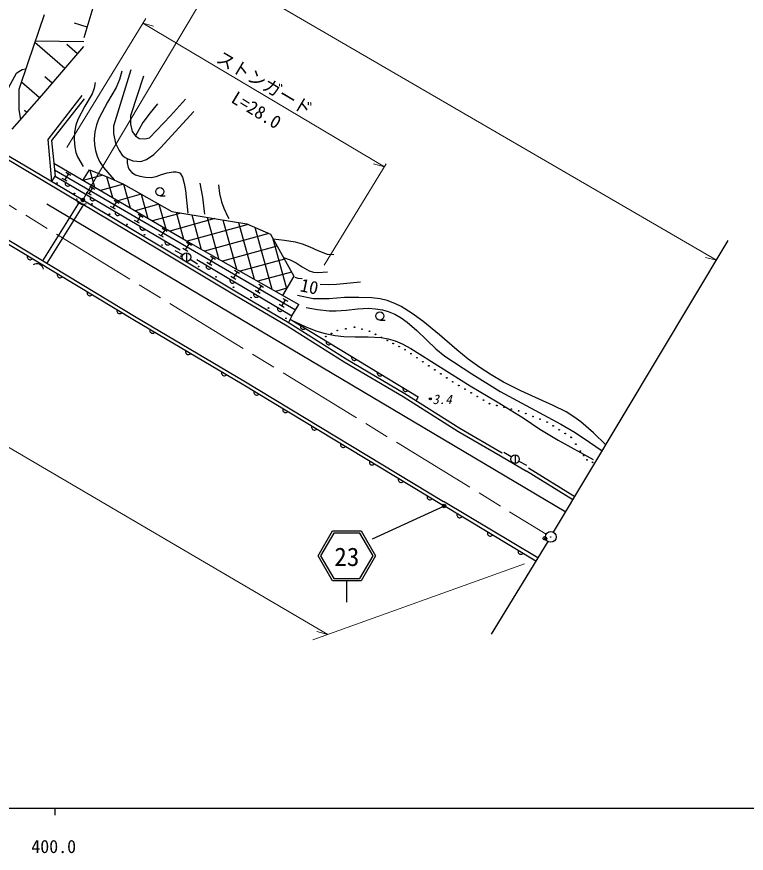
# Model space of a CAD drawing. Units: millimetres, scale not verified. Extents: x 40000 to 680000, y 20000 to 380000.
# Drawn here: x 462697 to 564274, y 198715 to 315156 of the extents above; entities that cross this region are included whole.
import ezdxf
from ezdxf.enums import TextEntityAlignment as Align

# ---------------------------------------------------------------- set-up
doc = ezdxf.new("R2010")
doc.units = ezdxf.units.MM
doc.header["$LTSCALE"] = 1000
doc.header["$PDMODE"] = 32
doc.header["$PDSIZE"] = 500
doc.linetypes.add('CHAIN', pattern=[18.5, 12, -1.5, 3.5, -1.5])
for name, color, linetype, lineweight in [('M-BGD', 7, 'Continuous', 25), ('M-BMK', 2, 'CHAIN', 13), ('M-BMK-OTRS', 5, 'Continuous', 25), ('M-BMK-SRVR', 3, 'Continuous', 25), ('M-STR-HTXT', 7, 'Continuous', 13), ('M-STR-STRC', 7, 'Continuous', 25), ('M-TTL-BAND', 7, 'Continuous', 25)]:
    doc.layers.add(name, color=color, linetype=linetype, lineweight=lineweight)
doc.layers.add('M-OTRS', color=6, linetype='Continuous')
doc.styles.add('ＭＳ ゴシック', font='')
doc.styles.get('ＭＳ ゴシック').set_extended_font_data('MS Gothic')

msp = doc.modelspace()

# ---------------------------------------------------------------- linework, layer by layer
at = {"layer": 'M-BGD'}
for p, q in [((472068, 312265), (473842, 318086)), ((466502, 315403), (464234, 308740)), ((472511, 313720), (470722, 314265)), ((469393, 307968), (465205, 311592)), ((472056, 311648), (465266, 311774)), ((466194, 304215), (472045, 311031)), ((471161, 310010), (469656, 311313)), ((464234, 308740), (462992, 305013)), ((478584, 307755), (476185, 299939)), ((467626, 305925), (466618, 306798)), ((480362, 306863), (478544, 301354)), ((465858, 303883), (463341, 306061)), ((462048, 299501), (466194, 304215)), ((462992, 305013), (462992, 302262)), ((467066, 298074), (471828, 304181)), ((472083, 303745), (467539, 297928)), ((484096, 301345), (486190, 303671)), ((462992, 302262), (463207, 300819)), ((464091, 301840), (463761, 302126)), ((482714, 296910), (487372, 301948)), ((478544, 301354), (478544, 300218)), ((481188, 298291), (484096, 301345)), ((476185, 299939), (476149, 298885)), ((478544, 300218), (478771, 299195)), ((476149, 298885), (476440, 297540)), ((478771, 299195), (479239, 298575)), ((479239, 298575), (479763, 298204)), ((479763, 298204), (480519, 298146)), ((480519, 298146), (481188, 298291)), ((467570, 292228), (467066, 298074)), ((467539, 297928), (468051, 292956)), ((476440, 297540), (476948, 296522)), ((460358, 295917), (469233, 290663)), ((460611, 296348), (469489, 291093)), ((476948, 296522), (477372, 295905)), ((477372, 295905), (477800, 295552)), ((480778, 295291), (481783, 295980)), ((481783, 295980), (482714, 296910)), ((467866, 294751), (487210, 283438)), ((477800, 295552), (478091, 295427)), ((478091, 295427), (478879, 295105)), ((478879, 295105), (479996, 294993)), ((479996, 294993), (480778, 295291)), ((467957, 293867), (501513, 274347)), ((469541, 293524), (470232, 293122)), ((471916, 292383), (472811, 293846)), ((472811, 293846), (475310, 292892)), ((472889, 293816), (473548, 291428)), ((467570, 292228), (468051, 292956)), ((468051, 292956), (485443, 282713)), ((469730, 292257), (469038, 292660)), ((469887, 293323), (469384, 292459)), ((474698, 293126), (471944, 292366)), ((475208, 292931), (476022, 289981)), ((475310, 292892), (477582, 291847)), ((469446, 292134), (469425, 292035)), ((469425, 292035), (469425, 291942)), ((469425, 291942), (469454, 291832)), ((469454, 291832), (469498, 291751)), ((469498, 291751), (469565, 291674)), ((469565, 291674), (469675, 291609)), ((469675, 291609), (469774, 291588)), ((469774, 291588), (469867, 291589)), ((469867, 291589), (469977, 291617)), ((469977, 291617), (470059, 291662)), ((470059, 291662), (470135, 291728)), ((473242, 291371), (472739, 290507)), ((472896, 291572), (473588, 291170)), ((477582, 291847), (474354, 290956)), ((477582, 291847), (484307, 288030)), ((477582, 291847), (478496, 288534)), ((469233, 290663), (482583, 282698)), ((469489, 291093), (482840, 283127)), ((473085, 290305), (472394, 290708)), ((472924, 290086), (472903, 289987)), ((472903, 289987), (472904, 289894)), ((480042, 290450), (476765, 289546)), ((480042, 290450), (480970, 287087)), ((482629, 290244), (483379, 290244)), ((466327, 281184), (471415, 289361)), ((471988, 289019), (466877, 280853)), ((471091, 289672), (471062, 289862)), ((471173, 289453), (471091, 289672)), ((471311, 289270), (471173, 289453)), ((471452, 289155), (471311, 289270)), ((471557, 289095), (471452, 289155)), ((471728, 289032), (471557, 289095)), ((471955, 289006), (471728, 289032)), ((472145, 289036), (471955, 289006)), ((472364, 289118), (472145, 289036)), ((472904, 289894), (472932, 289784)), ((472932, 289784), (472977, 289702)), ((472977, 289702), (473043, 289626)), ((473043, 289626), (473153, 289561)), ((473153, 289561), (473252, 289540)), ((473252, 289540), (473346, 289540)), ((473346, 289540), (473455, 289569)), ((473455, 289569), (473537, 289613)), ((473537, 289613), (473613, 289680)), ((476598, 289419), (476095, 288555)), ((476252, 289620), (476943, 289218)), ((482502, 289054), (479175, 288137)), ((482502, 289054), (483444, 285640)), ((476441, 288354), (475749, 288756)), ((476402, 288037), (476381, 287938)), ((476381, 287938), (476382, 287845)), ((476382, 287845), (476410, 287735)), ((476410, 287735), (476455, 287654)), ((476455, 287654), (476521, 287577)), ((477015, 287565), (477092, 287631)), ((479608, 287668), (480299, 287266)), ((485566, 287825), (481586, 286727)), ((484307, 288030), (490169, 287075)), ((484885, 287936), (485917, 284194)), ((476521, 287577), (476632, 287512)), ((476632, 287512), (476731, 287491)), ((476731, 287491), (476824, 287492)), ((476824, 287492), (476933, 287520)), ((476933, 287520), (477015, 287565)), ((479796, 286402), (479105, 286804)), ((479953, 287467), (479450, 286603)), ((490296, 287055), (483996, 285317)), ((487057, 287582), (488383, 282775)), ((489230, 287228), (490841, 281387)), ((490169, 287075), (494727, 286337)), ((491402, 286876), (493298, 279999)), ((493573, 286524), (495756, 278612)), ((458295, 285435), (479092, 272918)), ((458549, 285866), (479348, 273347)), ((479881, 285989), (479859, 285890)), ((479859, 285890), (479860, 285797)), ((479860, 285797), (479889, 285687)), ((479889, 285687), (479933, 285605)), ((479933, 285605), (480000, 285529)), ((480000, 285529), (480110, 285464)), ((480110, 285464), (480209, 285443)), ((480209, 285443), (480302, 285443)), ((480302, 285443), (480412, 285472)), ((480412, 285472), (480494, 285516)), ((480494, 285516), (480570, 285583)), ((483309, 285515), (482806, 284651)), ((482963, 285716), (483655, 285314)), ((494915, 286255), (486407, 283907)), ((494727, 286337), (498044, 284883)), ((495833, 285852), (498214, 277224)), ((483152, 284450), (482460, 284852)), ((497820, 284981), (488856, 282508)), ((498044, 284883), (501270, 279067)), ((498306, 284411), (500262, 277318)), ((482840, 283127), (493275, 276880)), ((483359, 283940), (483338, 283841)), ((483338, 283841), (483338, 283748)), ((483338, 283748), (483367, 283638)), ((483367, 283638), (483411, 283557)), ((483411, 283557), (483478, 283480)), ((483478, 283480), (483588, 283415)), ((483588, 283415), (483687, 283394)), ((483687, 283394), (483780, 283395)), ((483780, 283395), (483890, 283423)), ((483890, 283423), (483972, 283468)), ((483972, 283468), (484048, 283534)), ((486664, 283563), (486162, 282699)), ((486319, 283764), (487010, 283362)), ((487210, 283438), (501971, 275102)), ((498965, 283222), (491324, 281114)), ((464191, 281886), (464169, 281788)), ((482583, 282698), (493020, 276450)), ((485803, 281993), (484756, 282579)), ((486507, 282498), (485816, 282900)), ((486327, 282301), (486327, 281101)), ((489674, 281812), (490366, 281410)), ((464169, 281788), (464169, 281694)), ((464169, 281694), (464196, 281584)), ((464196, 281584), (464240, 281502)), ((464240, 281502), (464306, 281425)), ((464306, 281425), (464415, 281359)), ((464415, 281359), (464514, 281337)), ((464514, 281337), (464607, 281337)), ((464607, 281337), (464717, 281364)), ((464717, 281364), (464800, 281408)), ((464800, 281408), (464876, 281474)), ((465021, 280681), (465236, 280774)), ((465236, 280774), (465424, 280815)), ((465424, 280815), (465652, 280801)), ((465652, 280801), (465826, 280748)), ((465826, 280748), (465934, 280694)), ((465934, 280694), (466081, 280587)), ((486839, 281388), (487863, 280762)), ((487771, 281350), (501006, 273512)), ((489863, 280546), (489171, 280948)), ((490020, 281611), (489517, 280747)), ((499963, 281423), (493792, 279721)), ((466081, 280587), (466229, 280412)), ((466229, 280412), (466323, 280198)), ((466323, 280198), (466363, 280010)), ((489081, 280574), (489060, 280475)), ((489060, 280475), (489061, 280382)), ((489061, 280382), (489089, 280272)), ((489089, 280272), (489133, 280190)), ((489133, 280190), (489199, 280114)), ((489199, 280114), (489309, 280048)), ((489309, 280048), (489408, 280027)), ((489408, 280027), (489502, 280028)), ((489502, 280028), (489611, 280056)), ((489611, 280056), (489693, 280100)), ((489693, 280100), (489770, 280166)), ((493376, 279659), (492873, 278795)), ((493030, 279861), (493721, 279458)), ((500961, 279624), (496260, 278327)), ((468350, 279383), (468328, 279284)), ((468328, 279284), (468328, 279191)), ((468328, 279191), (468356, 279081)), ((468356, 279081), (468399, 278999)), ((468399, 278999), (468465, 278922)), ((468465, 278922), (468575, 278856)), ((468575, 278856), (468674, 278834)), ((468674, 278834), (468767, 278833)), ((468767, 278833), (468877, 278861)), ((468877, 278861), (468959, 278905)), ((468959, 278905), (469036, 278970)), ((492390, 278614), (492369, 278515)), ((492369, 278515), (492369, 278422)), ((492369, 278422), (492397, 278313)), ((492397, 278313), (492442, 278230)), ((493218, 278594), (492527, 278996)), ((501270, 279067), (499718, 276374)), ((492442, 278230), (492508, 278154)), ((492508, 278154), (492618, 278089)), ((492618, 278089), (492717, 278067)), ((492717, 278067), (492810, 278068)), ((492810, 278068), (492920, 278096)), ((492920, 278096), (493002, 278140)), ((493002, 278140), (493078, 278207)), ((496731, 277707), (496228, 276843)), ((496385, 277909), (497077, 277506)), ((500288, 277363), (498729, 276933)), ((472510, 276879), (472488, 276781)), ((472488, 276781), (472488, 276687)), ((472488, 276687), (472515, 276578)), ((472515, 276578), (472559, 276495)), ((472559, 276495), (472625, 276418)), ((472625, 276418), (472734, 276352)), ((472734, 276352), (472833, 276330)), ((472833, 276330), (472926, 276330)), ((472926, 276330), (473036, 276357)), ((473036, 276357), (473118, 276401)), ((473118, 276401), (473195, 276467)), ((493020, 276450), (500364, 272130)), ((493275, 276880), (500625, 272557)), ((495699, 276655), (495677, 276556)), ((495677, 276556), (495678, 276463)), ((495678, 276463), (495706, 276353)), ((495706, 276353), (495750, 276271)), ((495750, 276271), (495816, 276194)), ((495816, 276194), (495927, 276129)), ((496574, 276642), (495882, 277044)), ((495927, 276129), (496025, 276108)), ((496025, 276108), (496119, 276108)), ((496119, 276108), (496228, 276136)), ((496228, 276136), (496310, 276181)), ((496310, 276181), (496387, 276247)), ((499930, 274690), (499238, 275092)), ((500087, 275756), (499584, 274891)), ((499741, 275957), (500432, 275554)), ((501006, 273512), (501971, 275102)), ((476669, 274376), (476647, 274277)), ((476647, 274277), (476647, 274184)), ((476647, 274184), (476674, 274074)), ((476674, 274074), (476718, 273992)), ((476718, 273992), (476784, 273915)), ((476784, 273915), (476894, 273849)), ((476894, 273849), (476992, 273827)), ((476992, 273827), (477086, 273827)), ((477086, 273827), (477195, 273854)), ((477195, 273854), (477278, 273898)), ((477278, 273898), (477355, 273963)), ((499007, 274695), (498986, 274596)), ((498986, 274596), (498986, 274503)), ((498986, 274503), (499014, 274393)), ((499014, 274393), (499059, 274311)), ((499059, 274311), (499125, 274235)), ((499125, 274235), (499235, 274170)), ((499235, 274170), (499334, 274148)), ((499334, 274148), (499427, 274149)), ((499427, 274149), (499537, 274177)), ((499537, 274177), (499619, 274221)), ((499619, 274221), (499695, 274288)), ((479092, 272918), (494068, 264043)), ((479348, 273347), (494325, 264472)), ((501006, 273512), (500550, 272601)), ((500625, 272557), (508569, 267547)), ((500787, 273075), (518599, 262266)), ((513247, 272938), (513997, 272938)), ((481244, 271643), (481222, 271544)), ((481222, 271544), (481223, 271450)), ((481223, 271450), (481251, 271341)), ((481251, 271341), (481295, 271259)), ((500364, 272130), (508308, 267120)), ((502204, 272103), (502203, 272010)), ((502203, 272010), (502230, 271900)), ((502226, 272201), (502204, 272103)), ((502230, 271900), (502274, 271817)), ((502274, 271817), (502339, 271740)), ((502339, 271740), (502449, 271674)), ((502449, 271674), (502547, 271651)), ((502547, 271651), (502641, 271651)), ((502641, 271651), (502751, 271678)), ((502751, 271678), (502833, 271721)), ((502833, 271721), (502910, 271786)), ((481295, 271259), (481361, 271182)), ((481361, 271182), (481472, 271117)), ((481472, 271117), (481570, 271096)), ((481570, 271096), (481664, 271096)), ((481664, 271096), (481773, 271124)), ((481773, 271124), (481855, 271169)), ((481855, 271169), (481932, 271235)), ((505789, 270040), (505766, 269941)), ((505766, 269941), (505766, 269848)), ((505766, 269848), (505793, 269738)), ((505793, 269738), (505836, 269655)), ((505836, 269655), (505902, 269578)), ((505902, 269578), (506011, 269512)), ((506011, 269512), (506110, 269489)), ((506110, 269489), (506203, 269489)), ((506203, 269489), (506313, 269516)), ((506313, 269516), (506396, 269559)), ((506396, 269559), (506473, 269625)), ((486236, 268684), (486214, 268586)), ((486214, 268586), (486215, 268492)), ((486215, 268492), (486243, 268383)), ((486243, 268383), (486287, 268301)), ((486287, 268301), (486354, 268224)), ((486354, 268224), (486464, 268159)), ((486464, 268159), (486563, 268137)), ((486563, 268137), (486656, 268138)), ((486656, 268138), (486765, 268166)), ((486765, 268166), (486848, 268210)), ((486848, 268210), (486924, 268277)), ((509351, 267878), (509329, 267779)), ((508308, 267120), (516487, 262303)), ((508569, 267547), (516748, 262730)), ((509329, 267779), (509328, 267686)), ((509328, 267686), (509355, 267576)), ((509355, 267576), (509399, 267494)), ((509399, 267494), (509464, 267416)), ((509464, 267416), (509574, 267350)), ((509574, 267350), (509672, 267328)), ((509672, 267328), (509766, 267327)), ((509766, 267327), (509875, 267354)), ((509875, 267354), (509958, 267397)), ((509958, 267397), (510035, 267463)), ((491228, 265726), (491206, 265627)), ((491206, 265627), (491207, 265534)), ((491207, 265534), (491235, 265424)), ((512914, 265716), (512891, 265617)), ((512891, 265617), (512891, 265524)), ((512891, 265524), (512918, 265414)), ((491235, 265424), (491279, 265342)), ((491279, 265342), (491346, 265266)), ((491346, 265266), (491456, 265201)), ((491456, 265201), (491555, 265179)), ((491555, 265179), (491648, 265180)), ((491648, 265180), (491758, 265208)), ((491758, 265208), (491840, 265252)), ((491840, 265252), (491916, 265318)), ((494325, 264472), (522123, 247679)), ((512918, 265414), (512961, 265332)), ((512961, 265332), (513027, 265255)), ((513027, 265255), (513136, 265188)), ((513136, 265188), (513235, 265166)), ((513235, 265166), (513328, 265165)), ((513328, 265165), (513438, 265192)), ((513438, 265192), (513520, 265236)), ((513520, 265236), (513598, 265301)), ((494068, 264043), (521865, 247251)), ((516454, 263456), (516453, 263362)), ((516453, 263362), (516480, 263253)), ((516476, 263554), (516454, 263456)), ((516480, 263253), (516524, 263170)), ((516524, 263170), (516589, 263093)), ((495736, 263036), (495713, 262937)), ((495713, 262937), (495713, 262844)), ((495713, 262844), (495740, 262734)), ((495740, 262734), (495784, 262651)), ((495784, 262651), (495850, 262574)), ((495850, 262574), (495959, 262508)), ((495959, 262508), (496058, 262486)), ((496058, 262486), (496151, 262486)), ((496151, 262486), (496261, 262513)), ((496261, 262513), (496343, 262556)), ((496343, 262556), (496421, 262622)), ((516487, 262303), (524135, 257475)), ((516589, 263093), (516698, 263026)), ((516698, 263026), (516797, 263004)), ((516748, 262730), (524395, 257902)), ((516797, 263004), (516890, 263004)), ((516890, 263004), (517000, 263030)), ((517000, 263030), (517083, 263074)), ((517083, 263074), (517160, 263139)), ((518599, 262266), (518309, 261745)), ((499734, 260509), (499733, 260415)), ((499733, 260415), (499760, 260306)), ((499756, 260607), (499734, 260509)), ((499760, 260306), (499804, 260223)), ((499804, 260223), (499870, 260146)), ((499870, 260146), (499979, 260080)), ((499979, 260080), (500078, 260058)), ((500078, 260058), (500171, 260057)), ((500171, 260057), (500281, 260084)), ((500281, 260084), (500364, 260128)), ((500364, 260128), (500441, 260194)), ((503776, 258179), (503754, 258080)), ((503754, 258080), (503754, 257987)), ((503754, 257987), (503781, 257877)), ((503781, 257877), (503824, 257795)), ((503824, 257795), (503890, 257718)), ((503890, 257718), (503999, 257652)), ((503999, 257652), (504098, 257629)), ((504098, 257629), (504192, 257629)), ((504192, 257629), (504301, 257656)), ((504301, 257656), (504384, 257700)), ((504384, 257700), (504461, 257765)), ((524135, 257475), (530042, 254021)), ((524395, 257902), (530295, 254452)), ((507796, 255751), (507774, 255652)), ((507774, 255652), (507774, 255559)), ((507774, 255559), (507801, 255449)), ((507801, 255449), (507844, 255366)), ((507844, 255366), (507910, 255289)), ((507910, 255289), (508020, 255223)), ((508020, 255223), (508118, 255201)), ((508118, 255201), (508212, 255201)), ((508212, 255201), (508321, 255228)), ((508321, 255228), (508404, 255272)), ((508404, 255272), (508481, 255337)), ((530042, 254021), (533682, 251883)), ((531560, 253881), (530528, 254494)), ((532075, 254174), (532075, 252974)), ((511816, 253322), (511794, 253224)), ((511794, 253224), (511794, 253130)), ((511794, 253130), (511821, 253021)), ((511821, 253021), (511865, 252938)), ((511865, 252938), (511930, 252861)), ((511930, 252861), (512040, 252795)), ((512040, 252795), (512139, 252773)), ((512139, 252773), (512232, 252772)), ((512232, 252772), (512342, 252800)), ((512342, 252800), (512424, 252843)), ((512424, 252843), (512501, 252909)), ((532605, 253293), (533665, 252730)), ((540145, 247914), (533682, 251883)), ((540402, 248343), (533939, 252311)), ((515837, 250894), (515814, 250795)), ((515814, 250795), (515814, 250702)), ((515814, 250702), (515841, 250592)), ((515841, 250592), (515885, 250510)), ((515885, 250510), (515950, 250433)), ((515950, 250433), (516060, 250367)), ((516060, 250367), (516159, 250344)), ((516252, 250344), (516362, 250371)), ((516362, 250371), (516444, 250415)), ((516444, 250415), (516521, 250481)), ((516159, 250344), (516252, 250344)), ((519857, 248466), (519834, 248367)), ((519834, 248367), (519834, 248274)), ((519834, 248274), (519861, 248164)), ((519861, 248164), (519905, 248082)), ((519905, 248082), (519971, 248004)), ((520464, 247987), (520541, 248052)), ((519971, 248004), (520080, 247938)), ((520080, 247938), (520179, 247916)), ((520179, 247916), (520272, 247916)), ((520272, 247916), (520382, 247943)), ((520382, 247943), (520464, 247987)), ((534992, 239394), (521865, 247251)), ((535254, 239821), (522123, 247679)), ((523996, 245975), (523975, 245876)), ((523975, 245876), (523975, 245783)), ((523975, 245783), (524002, 245673)), ((524002, 245673), (524046, 245591)), ((524046, 245591), (524112, 245514)), ((524112, 245514), (524222, 245449)), ((524222, 245449), (524321, 245427)), ((524321, 245427), (524414, 245427)), ((524414, 245427), (524524, 245454)), ((524524, 245454), (524606, 245498)), ((524606, 245498), (524683, 245564)), ((528258, 243425), (528236, 243326)), ((528236, 243326), (528236, 243233)), ((528236, 243233), (528263, 243123)), ((528263, 243123), (528307, 243041)), ((528307, 243041), (528373, 242964)), ((528373, 242964), (528483, 242898)), ((528483, 242898), (528582, 242877)), ((528582, 242877), (528675, 242877)), ((528675, 242877), (528785, 242904)), ((528785, 242904), (528867, 242948)), ((528867, 242948), (528944, 243014)), ((532519, 240875), (532497, 240776)), ((532497, 240776), (532497, 240683)), ((532497, 240683), (532525, 240573)), ((532525, 240573), (532569, 240491)), ((532569, 240491), (532634, 240414)), ((532634, 240414), (532744, 240348)), ((532744, 240348), (532843, 240326)), ((532843, 240326), (532936, 240327)), ((532936, 240327), (533046, 240354)), ((533046, 240354), (533128, 240398)), ((533128, 240398), (533205, 240464))]:
    msp.add_line(p, q, dxfattribs=at)
for points in [[(457929, 299202), (458673, 299887), (459247, 300565), (459636, 301256), (460026, 302185), (461261, 304746), (462654, 307290), (462968, 307541), (463472, 307790), (463959, 307916)], [(477337, 307598), (476996, 306440), (476564, 305326), (475329, 303272), (474110, 300998), (473792, 300101), (473566, 299125), (473475, 298125), (473514, 297317), (473654, 296524), (473893, 295757), (474236, 295015), (474770, 294167), (476264, 292453)], [(473611, 306008), (473468, 305214), (473220, 304416), (472179, 302706), (471194, 300857), (470930, 300055), (470746, 299076), (470697, 298070), (470767, 297021), (470928, 296235), (471144, 295647), (471929, 294330)], [(482292, 303010), (481253, 301793), (480244, 300436), (479239, 298575)], [(478091, 295427), (478074, 294820), (478201, 294192), (478396, 293835), (478728, 293473), (479241, 293165), (479818, 292973), (480625, 292814), (481421, 292794), (482113, 292936), (482868, 293202), (483653, 293424), (484484, 293549), (484907, 293575), (485279, 293493), (485461, 293359), (485769, 292832), (486032, 291960), (486214, 290991), (486543, 287793)], [(488201, 292009), (488552, 290039), (488800, 288057), (488838, 287692)], [(490791, 291736), (490949, 290538), (491205, 289370), (491528, 288494), (492057, 287412), (492245, 287056)], [(498404, 284234), (499996, 284078), (501464, 283826), (502429, 283556), (503500, 283131), (504619, 282602), (505936, 282116), (506837, 282056)], [(499839, 281646), (500791, 281317), (501627, 280900), (502447, 280329), (503420, 279796), (503998, 279623), (504615, 279552), (505964, 279657)], [(501440, 278920), (501817, 278775), (502385, 278736), (502422, 278738)], [(504966, 277939), (506166, 277864), (507199, 277908), (510564, 278266)], [(544730, 255572), (542993, 257226), (541228, 258767), (540266, 259484), (539188, 260154), (537400, 261056), (535418, 261940), (532866, 263093), (530478, 264289), (528748, 265293), (527156, 266336), (525539, 267513), (523977, 268782), (521564, 270883), (519218, 272790), (517775, 273835), (516243, 274811), (515349, 275263), (514290, 275653), (513316, 275872), (512118, 276015), (510323, 276092), (508326, 276064), (506182, 275908), (503973, 275868), (501785, 276360)], [(503012, 274697), (504596, 274388), (506180, 274200), (507185, 274196), (508576, 274318), (510174, 274502), (511662, 274575), (512663, 274520), (513634, 274356), (514403, 274134), (515330, 273743), (516205, 273247), (517063, 272640), (518425, 271462), (519745, 270183), (521061, 268952), (522312, 267931), (526053, 265459), (530007, 262980), (538442, 258446), (540437, 257267), (542447, 255955), (544225, 254728)], [(501296, 272766), (502927, 272002), (504490, 271384), (505643, 271041), (507018, 270765), (508219, 270642), (509815, 270599), (511623, 270598), (513430, 270488), (514411, 270314), (515370, 270032), (516342, 269632), (517586, 268988), (525826, 263800), (529591, 261566), (533202, 259307), (535533, 257756), (538071, 256194), (542950, 253522)]]:
    msp.add_lwpolyline(points, dxfattribs=at)
for centre, radius in [((468302, 291987), 50), ((482629, 290814), 570), ((470739, 290552), 50), ((471896, 289656), 250), ((471896, 289656), 150), ((471896, 289656), 50), ((473176, 289117), 50), ((475613, 287681), 50), ((478051, 286246), 50), ((480488, 284811), 50), ((482925, 283375), 50), ((485586, 281822), 50), ((486327, 281701), 600), ((488019, 280381), 50), ((490453, 278940), 50), ((492887, 277498), 50), ((495320, 276057), 50), ((497754, 274616), 50), ((513247, 273508), 570), ((500188, 273174), 50), ((507329, 271486), 50), ((508522, 271713), 50), ((509715, 271940), 50), ((510765, 271656), 50), ((511816, 271372), 50), ((505739, 270634), 50), ((506534, 271060), 50), ((512640, 270946), 50), ((513463, 270520), 50), ((514287, 270094), 50), ((515110, 269668), 50), ((515934, 269242), 50), ((516758, 268816), 50), ((517588, 268255), 50), ((518419, 267695), 50), ((519250, 267134), 50), ((520080, 266573), 50), ((520911, 266012), 50), ((521742, 265451), 50), ((522572, 264890), 50), ((523403, 264329), 50), ((524258, 263823), 50), ((525114, 263318), 50), ((520290, 261965), 150), ((520290, 261965), 90), ((520290, 261965), 30), ((525969, 262812), 50), ((526824, 262306), 50), ((527679, 261800), 50), ((528534, 261295), 50), ((529546, 261046), 50), ((530558, 260798), 50), ((531570, 260549), 50), ((532581, 260301), 50), ((533575, 259910), 50), ((534569, 259520), 50), ((535563, 259129), 50), ((536557, 258739), 50), ((537392, 258206), 50), ((538226, 257674), 50), ((539060, 257141), 50), ((539894, 256609), 50), ((540533, 255650), 50), ((532075, 253574), 600), ((541172, 254692), 50), ((541634, 254088), 50), ((542095, 253485), 50), ((542876, 253130), 50), ((522209, 247045), 250), ((522209, 247045), 150), ((522209, 247045), 50)]:
    msp.add_circle(centre, radius, dxfattribs=at)
at = {"layer": 'M-BMK'}
msp.add_line((452449, 294568), (536414, 243143), dxfattribs=at)
at = {"layer": 'M-BMK-OTRS'}
for p, q in [((537439, 243395), (561749, 283996)), ((536661, 242112), (528746, 229222))]:
    msp.add_line(p, q, dxfattribs=at)
at = {"layer": 'M-BMK-SRVR'}
for radius in [750, 30]:
    msp.add_circle((537054, 242751), radius, dxfattribs=at)
at = {"layer": 'M-OTRS'}
msp.add_point((536240, 242551), dxfattribs=at)
at = {"layer": 'M-STR-HTXT'}
for p, q in [((560119, 281274), (477090, 329525)), ((471896, 289656), (492033, 323483)), ((469660, 296948), (480664, 314910)), ((480257, 314246), (481761, 313841)), ((480257, 314246), (513882, 294280)), ((505523, 280578), (514131, 294689)), ((513882, 294280), (512377, 294684)), ((505995, 229170), (412208, 284138)), ((560119, 281274), (558611, 281664)), ((503940, 228432), (533404, 239011)), ((505995, 229170), (504489, 229566))]:
    msp.add_line(p, q, dxfattribs=at)
for radius in [250, 150, 50]:
    msp.add_circle((471896, 289656), radius, dxfattribs=at)
at = {"layer": 'M-STR-STRC'}
for p, q in [((466889, 289122), (539130, 246219)), ((522209, 247045), (512204, 242439)), ((504661, 240121), (506661, 243585)), ((506661, 243585), (510661, 243585)), ((510661, 243585), (512661, 240121)), ((506834, 243285), (505007, 240121)), ((510488, 243285), (506834, 243285)), ((512314, 240121), (510488, 243285)), ((506661, 236657), (504661, 240121)), ((505007, 240121), (506834, 236957)), ((510488, 236957), (512314, 240121)), ((512661, 240121), (510661, 236657)), ((510661, 236657), (506661, 236657)), ((506834, 236957), (510488, 236957)), ((508661, 233657), (508661, 236657))]:
    msp.add_line(p, q, dxfattribs=at)
for radius in [250, 150, 50]:
    msp.add_circle((522209, 247045), radius, dxfattribs=at)
at = {"layer": 'M-TTL-BAND'}
for p, q in [((40000, 205000), (579000, 205000)), ((468000, 205000), (468000, 204000))]:
    msp.add_line(p, q, dxfattribs=at)

# ---------------------------------------------------------------- texts
at = {"layer": 'M-BGD', "style": 'ＭＳ ゴシック'}
msp.add_text('10', height=1833, rotation=348.1, dxfattribs=at).set_placement((503443, 277604), align=Align.MIDDLE_CENTER)
at = {"layer": 'M-BGD', "style": 'ＭＳ ゴシック', "oblique": 15}
msp.add_text('3.4', height=1320, dxfattribs=at).set_placement((521909, 261902), align=Align.MIDDLE_CENTER)
at = {"layer": 'M-STR-HTXT', "style": 'ＭＳ ゴシック'}
for s, rotation, p in [('ストンガード', 329.3, (497210, 305909)), ('L=28.0', 328.7, (496073, 302170))]:
    msp.add_text(s, height=1833, rotation=rotation, dxfattribs=at).set_placement(p, align=Align.MIDDLE_CENTER)
at = {"layer": 'M-STR-STRC', "style": 'ＭＳ ゴシック'}
msp.add_text('23', height=2566, dxfattribs=at).set_placement((508661, 239985), align=Align.MIDDLE_CENTER)
at = {"layer": 'M-TTL-BAND', "style": 'ＭＳ ゴシック'}
msp.add_text('400.0', height=1833, dxfattribs=at).set_placement((467844, 198195), align=Align.BOTTOM_CENTER)

doc.saveas('drawing.dxf')
